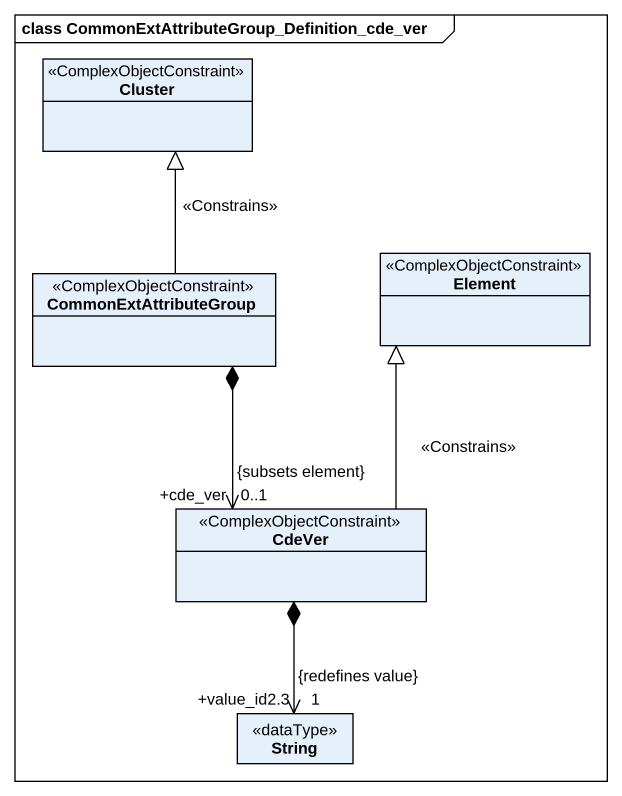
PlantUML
@startuml
mainframe class CommonExtAttributeGroup_Definition_cde_ver
hide circle
hide empty members
class Cluster <<ComplexObjectConstraint>>
class CommonExtAttributeGroup <<ComplexObjectConstraint>>
class Element <<ComplexObjectConstraint>>
class CdeVer <<ComplexObjectConstraint>>
class String <<dataType>>
CommonExtAttributeGroup -up-|> Cluster : <<Constrains>>
CommonExtAttributeGroup *--> "0..1\n{subsets element}\n+cde_ver" CdeVer
CdeVer -up-|> Element : <<Constrains>>
CdeVer *--> "+value_id2.3\n1\n{redefines value}" String
@enduml
